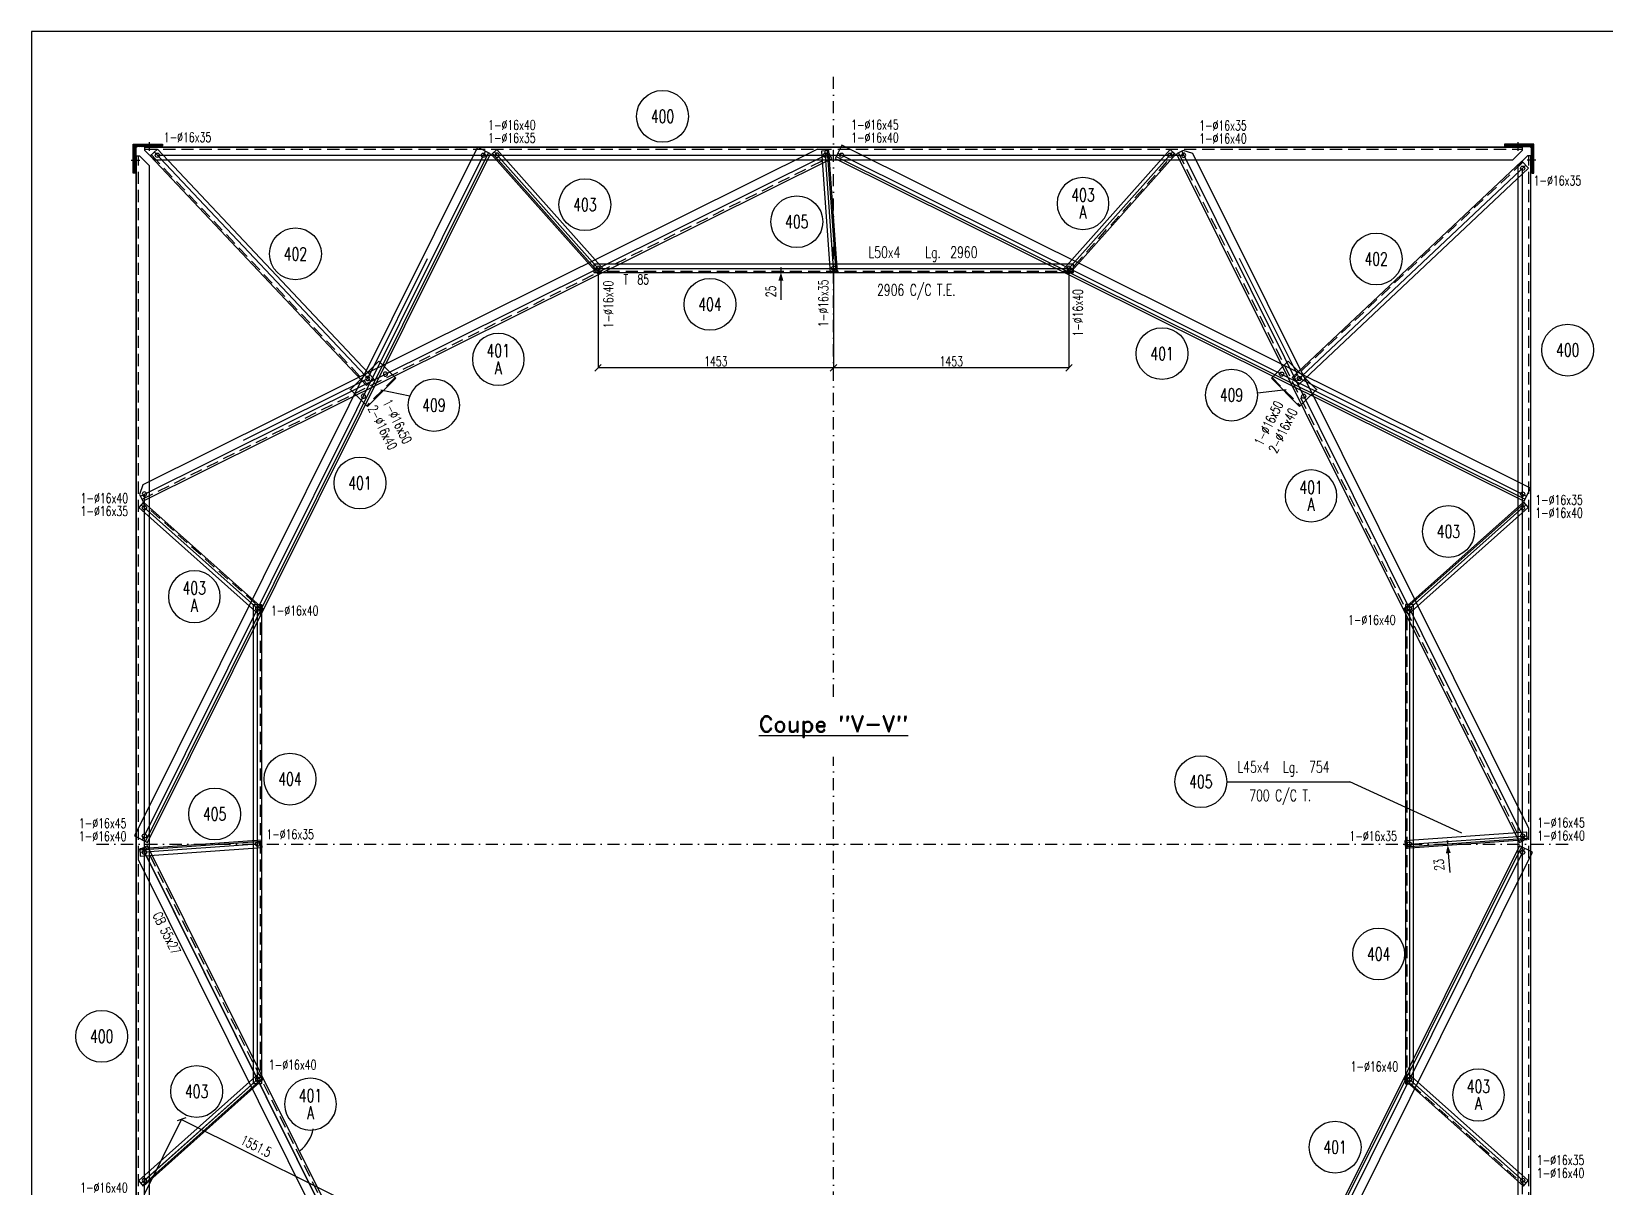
# Model space of a CAD drawing. Extents: x 161763 to 177983, y -148739 to -137259.
# Drawn here: x 161763 to 171470, y -144390 to -137259 of the extents above; entities that cross this region are included whole.
import ezdxf
from ezdxf.enums import TextEntityAlignment as Align

# ---------------------------------------------------------------- set-up
doc = ezdxf.new("R2010")
doc.units = 0
doc.header["$LTSCALE"] = 150
doc.header["$MEASUREMENT"] = 0
doc.linetypes.add('DASHDOT', pattern=[1, 0.5, -0.25, 0, -0.25])
doc.linetypes.add('DASHED', pattern=[0.75, 0.5, -0.25])
doc.layers.get('0').update_dxf_attribs({"linetype": 'CONTINUOUS'})
for name, color, linetype in [('ASSI', 6, 'CONTINUOUS'), ('BOLLINI_1', 7, 'CONTINUOUS'), ('BOLLINI_5', 7, 'CONTINUOUS'), ('FORI', 2, 'CONTINUOUS'), ('LINEA_ANG', 2, 'CONTINUOUS'), ('LINEE_PIASTRE', 2, 'CONTINUOUS'), ('LS', 7, 'CONTINUOUS'), ('MZ', 6, 'DASHDOT'), ('PIASTRE', 5, 'CONTINUOUS'), ('QT_MAL', 7, 'CONTINUOUS'), ('QT_MPR', 7, 'CONTINUOUS'), ('TRAT-Y', 7, 'DASHED')]:
    doc.layers.add(name, color=color, linetype=linetype)
doc.styles.add('QUOTE', font='ROMANS8.SHX', dxfattribs={"width": 0.7})
doc.styles.add('RD', font='ROMAND8.SHX', dxfattribs={"width": 0.7})
doc.styles.add('RQL', font='ROMANS8.SHX', dxfattribs={"width": 0.7})
doc.styles.add('RS', font='ROMANS8.shx', dxfattribs={"width": 0.7})
doc.styles.get("Standard").update_dxf_attribs({"font": 'ROMANS8.SHX', "width": 0.7})
doc.dimstyles.new('FRECCE1', dxfattribs={"dimtxt": 60, "dimasz": 6.6667, "dimexe": 0, "dimexo": 0, "dimgap": 1, "dimtad": 1, "dimzin": 0, "dimdsep": 46, "dimtxsty": 'RS', "dimblk1": 'QUOTP', "dimblk2": 'QUOTF', "dimsah": 1, "dimcen": 0, "dimclrd": 2, "dimclre": 2, "dimclrt": 7, "dimadec": 0, "dimazin": 0, "dimtfac": 1, "dimtix": 1, "dimtmove": 2, "dimatfit": 3, "dimldrblk": 'QUOTP', "dimfxl": 1, "dimtolj": 1, "dimtzin": 0, "dimarcsym": 0})
doc.dimstyles.new('TRATTO', dxfattribs={"dimscale": 0, "dimtxt": 60, "dimasz": 40, "dimexe": 0, "dimexo": 0, "dimgap": 10, "dimtad": 1, "dimrnd": 0.5, "dimdsep": 46, "dimtxsty": 'RS', "dimblk1": 'OBLIQUE', "dimblk2": 'OBLIQUE', "dimsah": 1, "dimcen": 0.09, "dimclrd": 2, "dimclre": 2, "dimclrt": 7, "dimadec": 0, "dimazin": 0, "dimtfac": 1, "dimtix": 1, "dimtmove": 2, "dimatfit": 3, "dimfxl": 1, "dimtolj": 1, "dimtzin": 0, "dimarcsym": 0})
pattern_1 = [(45, (104661.473, -42808.2263), (-3.5355339, 3.5355339), [])]

# ---------------------------------------------------------------- blocks, each defined once
blk = doc.blocks.new('ASSE98')
blk.add_line((0, 0), (1, 0))
at = {"color": 7, "style": 'QUOTE', "width": 0.5, "flags": 1}
for tag, p in [('TI', (1.3831, 6.8273)), ('DI_S', (1.3831, 6.4218)), ('D_S', (1.3831, 6.0209)), ('E_S', (1.3831, 5.6806)), ('NFORI', (1.3645, 5.2979)), ('ALAR', (1.3635, 4.9325)), ('FAM', (1.3775, 4.5465)), ('ALA', (1.3831, 4.1926)), ('DISP2', (1.3831, 3.8497)), ('DISP1', (1.3831, 3.5069)), ('PINZAF', (1.3831, 3.164)), ('PINZAI', (1.3831, 2.8211)), ('TRP', (1.3831, 2.4783)), ('NP', (1.3831, 2.1354)), ('SV', (1.3831, 1.7926)), ('PESO', (1.3831, 1.4497)), ('QUA', (1.3831, 1.1069)), ('LUN', (1.3831, 0.764)), ('PROF', (1.3831, 0.4211)), ('POS', (1.3831, 0.0783))]:
    blk.add_attdef(tag, p, '', height=0.2, dxfattribs=at)
at = {"color": 7, "flags": 1}
for tag, p in [('LAV1', (3.0743, 6.8285)), ('LAV2', (3.0743, 6.4951)), ('LAV3', (3.0743, 6.1618)), ('LAV4', (3.0743, 5.8285)), ('LAV5', (3.0743, 5.4951)), ('LAV6', (3.0743, 5.1618)), ('LAV7', (3.0743, 4.8285)), ('LAV8', (3.0743, 4.4951)), ('LAV9', (3.0743, 4.1618)), ('LAV10', (3.0743, 3.8285))]:
    blk.add_attdef(tag, p, '', height=0.2, dxfattribs=at)
blk = doc.blocks.new('16')
blk.add_circle((0, 0), 1)
blk = doc.blocks.new('YYY')
blk.add_circle((0, 0), 8)
at = {"color": 3, "style": 'RQL', "width": 0.7}
for tag, p in [('POS3', (0, 0.65)), ('POS2', (0, -4.63))]:
    blk.add_attdef(tag, text='', height=4, dxfattribs=at).set_placement(p, align=Align.CENTER)
at = {"style": 'RQL', "width": 0.7, "flags": 1}
blk.add_attdef('TIPO', text='', height=3, dxfattribs=at).set_placement((0, 0), align=Align.MIDDLE_CENTER)
blk = doc.blocks.new('xxx')
blk.add_circle((0, 0), 8)
at = {"color": 3, "style": 'RQL', "width": 0.7}
blk.add_attdef('POS', text='', height=4, dxfattribs=at).set_placement((0, 0), align=Align.MIDDLE)
at = {"style": 'RQL', "width": 0.7, "flags": 1}
for tag, p in [('POS1', (-0.39, -5.42)), ('TIPO', (-0.39, -8.66))]:
    blk.add_attdef(tag, p, '', height=2, dxfattribs=at)
blk = doc.blocks.new('_OBLIQUE')
at = {"color": 0, "linetype": 'ByBlock'}
blk.add_line((-0.5, -0.5), (0.5, 0.5), dxfattribs=at)
blk = doc.blocks.new('*D14')
at = {"layer": 'QT_MPR', "color": 2, "lineweight": -2, "transparency": 16777216}
for p, q in [((162459.7, -144436.5), (162689.2, -143975.5)), ((162689.2, -143975.5), (164078.3, -144666.9)), ((163837.7, -145150.3), (164078.3, -144666.9))]:
    blk.add_line(p, q, dxfattribs=at)
at = {"layer": 'QT_MPR', "color": 2, "lineweight": -2, "transparency": 16777216, "xscale": 40, "yscale": 40, "zscale": 40}
for p, rotation in [((162689.2, -143975.5), 153.5386565595404), ((164078.3, -144666.9), 333.5386565595404)]:
    blk.add_blockref('_OBLIQUE', p, dxfattribs=dict(at, rotation=rotation))
at = {"layer": 'QT_MPR', "color": 7, "transparency": 16777216, "insert": (163149.2, -144140.2), "char_height": 60, "attachment_point": 5, "rotation": 333.53866, "style": 'RS'}
blk.add_mtext('\\A1;1551.5', dxfattribs=at)
blk = doc.blocks.new('*D17')
at = {"layer": 'QT_MPR', "color": 2, "lineweight": -2, "transparency": 16777216}
for p, q in [((166712.3, -138721.5), (166712.3, -139335.5)), ((168165.3, -138721.5), (168165.3, -139335.5)), ((168165.3, -139335.5), (166712.3, -139335.5))]:
    blk.add_line(p, q, dxfattribs=at)
at = {"layer": 'QT_MPR', "color": 2, "lineweight": -2, "transparency": 16777216, "xscale": 40, "yscale": 40, "zscale": 40}
for p, rotation in [((166712.3, -139335.5), 179.9999999999997), ((168165.3, -139335.5), 359.9999999999997)]:
    blk.add_blockref('_OBLIQUE', p, dxfattribs=dict(at, rotation=rotation))
at = {"layer": 'QT_MPR', "color": 7, "transparency": 16777216, "insert": (167438.8, -139295.5), "char_height": 60, "attachment_point": 5, "style": 'RS'}
blk.add_mtext('\\A1;1453', dxfattribs=at)
blk = doc.blocks.new('*D18')
at = {"layer": 'QT_MPR', "color": 2, "lineweight": -2, "transparency": 16777216}
for p, q in [((165259.3, -138721.5), (165259.3, -139335.5)), ((166712.3, -138721.5), (166712.3, -139335.5)), ((166712.3, -139335.5), (165259.3, -139335.5))]:
    blk.add_line(p, q, dxfattribs=at)
at = {"layer": 'QT_MPR', "color": 2, "lineweight": -2, "transparency": 16777216, "xscale": 40, "yscale": 40, "zscale": 40}
for p, rotation in [((165259.3, -139335.5), 179.9999999999997), ((166712.3, -139335.5), 359.9999999999997)]:
    blk.add_blockref('_OBLIQUE', p, dxfattribs=dict(at, rotation=rotation))
at = {"layer": 'QT_MPR', "color": 7, "transparency": 16777216, "insert": (165985.8, -139295.5), "char_height": 60, "attachment_point": 5, "style": 'RS'}
blk.add_mtext('\\A1;1453', dxfattribs=at)
blk = doc.blocks.new('bull')
at = {"style": 'RS', "width": 0.7, "flags": 1}
for tag, p in [('NN', (-12.25, 0)), ('DIAMETRO', (0, -4.86)), ('SERRAGGIO', (0, -9.71)), ('LUNGHEZZA', (0, -14.57)), ('NB', (0, -19.43)), ('TIPO', (0, -24.12)), ('EL', (-0.14, -29))]:
    blk.add_attdef(tag, p, '', height=3, dxfattribs=at)
at = {"style": 'RS', "width": 0.7}
blk.add_attdef('BULLONE', (0, 0), '', height=3, dxfattribs=at)
blk = doc.blocks.new('MRKR_98')
blk.add_point((0, 0))
at = {"color": 7, "style": 'QUOTE', "width": 0.5, "flags": 1}
for tag, p in [('AUX2', (3.71, 4.93)), ('NFORI', (3.72, 5.3)), ('TI', (3.73, 6.83)), ('DI_S', (3.73, 6.42)), ('D_S', (3.73, 6.02)), ('E_S', (3.73, 5.68)), ('AUX1', (3.73, 4.19)), ('FAM', (3.73, 4.55)), ('COMMESSA', (3.73, 3.85)), ('MD', (3.73, 3.51)), ('MP', (3.73, 3.16)), ('LARGHEZZA', (3.73, 2.82)), ('SPESSORE', (3.73, 2.48)), ('NP', (3.73, 2.14)), ('SV', (3.73, 1.79)), ('PESO', (3.73, 1.45)), ('QUA', (3.73, 1.11)), ('LUN', (3.73, 0.76)), ('PROF', (3.73, 0.42)), ('POS', (3.73, 0.08))]:
    blk.add_attdef(tag, p, '', height=0.2, dxfattribs=at)
at = {"color": 7, "flags": 1}
for tag, p in [('LAV1', (5.26, 6.88)), ('LAV2', (5.26, 6.55)), ('LAV3', (5.26, 6.21)), ('LAV4', (5.26, 5.88)), ('LAV5', (5.26, 5.55)), ('LAV6', (5.26, 5.21)), ('LAV7', (5.26, 4.88)), ('LAV8', (5.26, 4.55)), ('LAV9', (5.26, 4.21)), ('LAV10', (5.26, 3.88))]:
    blk.add_attdef(tag, p, '', height=0.2, dxfattribs=at)
blk = doc.blocks.new('QUOTP')
at = {"layer": 'ASSI', "color": 2, "const_width": 1.07}
blk.add_lwpolyline([(-0.5, 0, 1), (0.5, 0, 1)], format="xyb", close=True, dxfattribs=at)
blk = doc.blocks.new('QUOTF')
at = {"layer": 'LS', "color": 2}
blk.add_line((7.5, 0), (25.5, 0), dxfattribs=at)
blk.add_solid([(7.5, 2.25), (0, 0), (7.5, -2.25)], dxfattribs=at)
blk = doc.blocks.new('*D78')
at = {"layer": 'QT_MAL', "color": 2, "lineweight": -2, "transparency": 16777216}
for p, q in [((170501.6, -142265.6), (170502.2, -142275.2)), ((170502.7, -142281.9), (170502.7, -142281.9))]:
    blk.add_line(p, q, dxfattribs=at)
at = {"layer": 'QT_MAL', "color": 2, "lineweight": -2, "transparency": 16777216, "xscale": 6.6667, "yscale": 6.6667, "zscale": 6.6667}
for name, p, rotation in [('QUOTF', (170502.7, -142281.9), 274.0954236756832), ('QUOTP', (170501.1, -142258.9), 94.09542367568318)]:
    blk.add_blockref(name, p, dxfattribs=dict(at, rotation=rotation))
at = {"layer": 'QT_MAL', "color": 7, "transparency": 16777216, "insert": (170448.9, -142403.6), "char_height": 60, "attachment_point": 5, "rotation": 94.09542, "style": 'RS'}
blk.add_mtext('\\A1;23', dxfattribs=at)
blk = doc.blocks.new('*D86')
at = {"layer": 'QT_MAL', "color": 2, "lineweight": -2, "transparency": 16777216}
for p, q in [((166387.6, -138721.5), (166387.6, -138721.5)), ((166387.6, -138728.1), (166387.6, -138739.8)), ((166387.6, -138746.5), (166387.6, -138746.5))]:
    blk.add_line(p, q, dxfattribs=at)
at = {"layer": 'QT_MAL', "color": 2, "lineweight": -2, "transparency": 16777216, "xscale": 6.6667, "yscale": 6.6667, "zscale": 6.6667}
for name, p, rotation in [('QUOTP', (166387.6, -138721.5), 90), ('QUOTF', (166387.6, -138746.5), 270)]:
    blk.add_blockref(name, p, dxfattribs=dict(at, rotation=rotation))
at = {"layer": 'QT_MAL', "color": 7, "transparency": 16777216, "insert": (166325.3, -138864), "char_height": 60, "attachment_point": 5, "rotation": 90, "style": 'RS'}
blk.add_mtext('\\A1;25', dxfattribs=at)

msp = doc.modelspace()

# ---------------------------------------------------------------- hatches: boundary and pattern name
at = {"layer": 'LS'}
h = msp.add_hatch(dxfattribs=at)
h.set_pattern_fill('_U', color=6, scale=5, angle=45, style=0, pattern_type=0)
h.set_pattern_definition(pattern_1)
edge = h.paths.add_edge_path()
edge.add_line((162390.733, -137954.143), (162570.733, -137954.143))
edge.add_line((162570.733, -137954.143), (162570.733, -137964.143))
edge.add_arc((162564.733, -137964.143), 6, 270, 360, ccw=False)
edge.add_line((162564.733, -137970.143), (162418.733, -137970.143))
edge.add_arc((162418.733, -137982.143), 12, 90, 180)
edge.add_line((162406.733, -137982.143), (162406.733, -138128.143))
edge.add_arc((162400.733, -138128.143), 6, 270, 360, ccw=False)
edge.add_line((162400.733, -138134.143), (162390.733, -138134.143))
edge.add_line((162390.733, -138134.143), (162390.733, -137954.143))
h = msp.add_hatch(dxfattribs=at)
h.set_pattern_fill('_U', color=6, scale=5, angle=45, style=0, pattern_type=0)
h.set_pattern_definition(pattern_1)
edge = h.paths.add_edge_path()
edge.add_line((171033.921, -137954.143), (170853.921, -137954.143))
edge.add_line((170853.921, -137954.143), (170853.921, -137964.143))
edge.add_arc((170859.921, -137964.143), 6, -180, -90)
edge.add_line((170859.921, -137970.143), (171005.921, -137970.143))
edge.add_arc((171005.921, -137982.143), 12, 0, 90, ccw=False)
edge.add_line((171017.921, -137982.143), (171017.921, -138128.143))
edge.add_arc((171023.921, -138128.143), 6, -180, -90)
edge.add_line((171023.921, -138134.143), (171033.921, -138134.143))
edge.add_line((171033.921, -138134.143), (171033.921, -137954.143))

# ---------------------------------------------------------------- linework, layer by layer
at = {"layer": 'LINEA_ANG'}
for p, q in [((164514.589, -137973.929), (162398.464, -142225.401)), ((162409.733, -146525.006), (162409.733, -138026.006)), ((162409.733, -138026.006), (162429.733, -138026.006)), ((162489.733, -138086.006), (162429.733, -138026.006)), ((166612.753, -137986.382), (162449.909, -140058.393)), ((162463.058, -137993.143), (162463.058, -137973.143)), ((162463.058, -137973.143), (170962.058, -137973.143)), ((162523.058, -138053.143), (162463.058, -137993.143)), ((162479.035, -142265.504), (164595.161, -138014.032)), ((162539.748, -137986.348), (162496.068, -138027.482)), ((162496.068, -138027.482), (163830.872, -139444.911)), ((163874.553, -139403.777), (162539.748, -137986.348)), ((164595.161, -138014.032), (164514.589, -137973.929)), ((164601.2, -138018.084), (164634.783, -137988.132)), ((165260.155, -138756.92), (164601.2, -138018.084)), ((164634.783, -137988.132), (165293.738, -138726.968)), ((166612.753, -137986.382), (166674.022, -137986.045)), ((166683.348, -137994.675), (166638.463, -137997.889)), ((166638.463, -137997.889), (166692.312, -138749.963)), ((166702.094, -138042.445), (166674.022, -137986.045)), ((166737.197, -138746.749), (166683.348, -137994.675)), ((166762.663, -137961.874), (166722.56, -138042.445)), ((171014.135, -140077.999), (166762.663, -137961.874)), ((168789.871, -137988.132), (168130.916, -138726.968)), ((168164.499, -138756.92), (168823.455, -138018.084)), ((168823.455, -138018.084), (168789.871, -137988.132)), ((168870.674, -137993.535), (168829.494, -138014.032)), ((168829.494, -138014.032), (170945.619, -142265.504)), ((168929.671, -138013.319), (168870.674, -137993.535)), ((171001.683, -142176.163), (168929.671, -138013.319)), ((170902.058, -138053.143), (170962.058, -137993.143)), ((170934.921, -138086.006), (170994.921, -138026.006)), ((170962.058, -137973.143), (170962.058, -137993.143)), ((171014.921, -138026.006), (170994.921, -138026.006)), ((171014.921, -146525.006), (171014.921, -138026.006)), ((162450.622, -140158.571), (166702.094, -138042.445)), ((162489.733, -138086.006), (162489.733, -146465.006)), ((170902.058, -138053.143), (162523.058, -138053.143)), ((166722.56, -138042.445), (170974.032, -140158.571)), ((170960.583, -138059.478), (169543.153, -139394.282)), ((169584.288, -139437.963), (171001.717, -138103.158)), ((170934.921, -138086.006), (170934.921, -146465.006)), ((171001.717, -138103.158), (170960.583, -138059.478)), ((165232.306, -138696.461), (165232.306, -138746.461)), ((168192.306, -138696.461), (165232.306, -138696.461)), ((168192.306, -138746.461), (168192.306, -138696.461)), ((168198.093, -138706.485), (168204.436, -138712.142)), ((165232.306, -138746.461), (168192.306, -138746.461)), ((165293.738, -138726.968), (165260.155, -138756.92)), ((165317.466, -138746.461), (165317.466, -138737.961)), ((166692.312, -138749.963), (166737.197, -138746.749)), ((168130.916, -138726.968), (168164.499, -138756.92)), ((169543.153, -139394.282), (169584.288, -139437.963)), ((163830.872, -139444.911), (163874.553, -139403.777)), ((162449.909, -140058.393), (162430.125, -140117.39)), ((170974.032, -140158.571), (171014.135, -140077.999)), ((162454.674, -140164.61), (162424.722, -140198.193)), ((162430.125, -140117.39), (162450.622, -140158.571)), ((163193.51, -140823.565), (162454.674, -140164.61)), ((170231.144, -140823.565), (170969.98, -140164.61)), ((170969.98, -140164.61), (170999.932, -140198.193)), ((162424.722, -140198.193), (163163.558, -140857.148)), ((170999.932, -140198.193), (170261.097, -140857.148)), ((163133.051, -140795.758), (163183.051, -140795.758)), ((163133.051, -143755.758), (163133.051, -140795.758)), ((163143.074, -140789.972), (163148.732, -140783.628)), ((163163.558, -140857.148), (163193.51, -140823.565)), ((163183.051, -140795.758), (163183.051, -143755.758)), ((170261.097, -140857.148), (170231.144, -140823.565)), ((170291.603, -140795.758), (170241.603, -140795.758)), ((170241.603, -140795.758), (170241.603, -143755.758)), ((170291.603, -143755.758), (170291.603, -140795.758)), ((170250.103, -140880.758), (170241.603, -140880.758)), ((170990.176, -142201.873), (170238.101, -142255.722)), ((170993.389, -142246.758), (170990.176, -142201.873)), ((171001.683, -142176.163), (171002.019, -142237.432)), ((162398.464, -142225.401), (162479.035, -142265.504)), ((162479.035, -142285.97), (162422.635, -142314.042)), ((163183.128, -142250.883), (162431.054, -142304.732)), ((162431.054, -142304.732), (162434.267, -142349.617)), ((162434.267, -142349.617), (163186.342, -142295.768)), ((164595.161, -146537.442), (162479.035, -142285.97)), ((163186.342, -142295.768), (163183.128, -142250.883)), ((170945.619, -142285.97), (168829.494, -146537.442)), ((170238.101, -142255.722), (170241.315, -142300.607)), ((170241.315, -142300.607), (170993.389, -142246.758)), ((170945.619, -142265.504), (171002.019, -142237.432)), ((171026.19, -142326.074), (170945.619, -142285.97)), ((162422.972, -142375.311), (162422.635, -142314.042)), ((162422.972, -142375.311), (164494.983, -146538.155)), ((168910.065, -146577.545), (171026.19, -142326.074)), ((163183.051, -143670.758), (163174.551, -143670.758)), ((162424.722, -144353.281), (163163.558, -143694.326)), ((163193.51, -143727.91), (162454.674, -144386.865)), ((163183.051, -143755.758), (163133.051, -143755.758)), ((163163.558, -143694.326), (163193.51, -143727.91)), ((170261.097, -143694.326), (170231.144, -143727.91)), ((170231.144, -143727.91), (170969.98, -144386.865)), ((170241.603, -143755.758), (170291.603, -143755.758)), ((170999.932, -144353.281), (170261.097, -143694.326)), ((170281.58, -143761.503), (170275.922, -143767.846)), ((162454.674, -144386.865), (162424.722, -144353.281)), ((170969.98, -144386.865), (170999.932, -144353.281))]:
    msp.add_line(p, q, dxfattribs=at)
at = {"layer": 'LINEA_ANG', "color": 2}
for p, q in [((162467.397, -142259.712), (164583.522, -138008.24)), ((165266.498, -138751.262), (164607.543, -138012.427)), ((166728.718, -138747.357), (166674.869, -137995.282)), ((166728.353, -138030.807), (170979.825, -140146.933)), ((170236.802, -140829.908), (170975.638, -140170.953)), ((163183.735, -142259.361), (162431.661, -142313.21)), ((170957.257, -142291.763), (168841.132, -146543.235)), ((170240.708, -142292.128), (170992.782, -142238.279)), ((163187.852, -143721.566), (162449.017, -144380.521))]:
    msp.add_line(p, q, dxfattribs=at)
at = {"layer": 'LINEE_PIASTRE'}
for p, q in [((163731.19, -139469.255), (163905.845, -139294.6)), ((163905.845, -139294.6), (164010.497, -139399.252)), ((169518.809, -139294.6), (169414.157, -139399.252)), ((169693.464, -139469.255), (169518.809, -139294.6)), ((164010.497, -139399.252), (163835.842, -139573.907)), ((169414.157, -139399.252), (169588.812, -139573.907)), ((163835.842, -139573.907), (163731.19, -139469.255)), ((169588.812, -139573.907), (169693.464, -139469.255))]:
    msp.add_line(p, q, dxfattribs=at)
at = {"layer": 'LS', "color": 6}
for p, q in [((162490.058, -137941.692), (162490.058, -137995.758)), ((170934.596, -137941.692), (170934.596, -137995.758)), ((162540.058, -138023.143), (168873.124, -138023.143)), ((162378.282, -138053.468), (162432.348, -138053.468)), ((170964.921, -144436.534), (170964.921, -138103.468)), ((171046.372, -138053.468), (170992.306, -138053.468)), ((163837.724, -139401.134), (164206.473, -138660.286)), ((169586.93, -139401.134), (169218.181, -138660.286)), ((163071.873, -139782.328), (163837.724, -139401.134)), ((170352.781, -139782.328), (169586.93, -139401.134)), ((163918.864, -139471.08), (164096.797, -139509.22)), ((169505.791, -139471.08), (169329.093, -139491.986)), ((162459.733, -146448.006), (162459.733, -140114.94)), ((169139.053, -141890.413), (169898.519, -141890.413)), ((162459.733, -142325.737), (164551.53, -146528.331)), ((163158.051, -143728.716), (162459.733, -144351.534))]:
    msp.add_line(p, q, dxfattribs=at)
at = {"layer": 'LS', "color": 8}
msp.add_lwpolyline([(161762.683, -137258.972), (161762.683, -148738.972), (174482.683, -148738.972), (174482.683, -147138.972), (177982.683, -147138.972), (177982.683, -137258.972), (161762.683, -137258.972)], close=True, dxfattribs=at)
at = {"layer": 'LS', "color": 6}
for points in [[(162390.733, -137954.143), (162570.733, -137954.143), (162570.733, -137964.143, -0.41421356), (162564.733, -137970.143), (162418.733, -137970.143, 0.41421356), (162406.733, -137982.143), (162406.733, -138128.143, -0.41421356), (162400.733, -138134.143), (162390.733, -138134.143)], [(171033.921, -137954.143), (170853.921, -137954.143), (170853.921, -137964.143, 0.41421356), (170859.921, -137970.143), (171005.921, -137970.143, -0.41421356), (171017.921, -137982.143), (171017.921, -138128.143, 0.41421356), (171023.921, -138134.143), (171033.921, -138134.143)]]:
    msp.add_lwpolyline(points, format="xyb", close=True, dxfattribs=at)
msp.add_lwpolyline([(170589.91, -142208.855), (169898.519, -141890.413)], dxfattribs=at)
msp.add_arc((163281.672, -143991.065), 224.577, 308.0137264, 349.0066631, dxfattribs=at)
at = {"layer": 'MZ'}
for p, q in [((166712.327, -141366.447), (166712.327, -137505.1)), ((166712.327, -147046.374), (166712.327, -141736.333)), ((162164.454, -142275.737), (171260.2, -142275.737))]:
    msp.add_line(p, q, dxfattribs=at)
at = {"layer": 'TRAT-Y'}
for p, q in [((162422.233, -146525.006), (162422.233, -138026.006)), ((162444.83, -140146.933), (166696.301, -138030.807)), ((162463.058, -137985.643), (170962.058, -137985.643)), ((162502.62, -138021.312), (163837.424, -139438.741)), ((168198.093, -138706.485), (168817.111, -138012.427)), ((168841.132, -138008.24), (170957.257, -142259.712)), ((171002.421, -146525.006), (171002.421, -138026.006)), ((170966.753, -138066.03), (169549.324, -139400.835)), ((165317.466, -138737.961), (168192.306, -138737.961)), ((164006.254, -139395.009), (163831.599, -139569.665)), ((169418.4, -139395.009), (169593.055, -139569.665)), ((163143.074, -140789.972), (162449.017, -140170.953)), ((163174.551, -140795.758), (163174.551, -143670.758)), ((170250.103, -140880.758), (170250.103, -143755.758)), ((164583.522, -146543.235), (162467.397, -142291.763)), ((170281.58, -143761.503), (170975.638, -144380.521))]:
    msp.add_line(p, q, dxfattribs=at)

# ---------------------------------------------------------------- block references
at = {"layer": 'ASSI'}
for p, xscale, zscale, rotation in [((162409.733, -138026.006), 8499, 8499, 270), ((162435.026, -140127.237), 4749, 4749, 26.46134344045964), ((162447.702, -142249.909), 4748.999999999999, 4748.999999999999, 63.53865655954036), ((170962.058, -137973.143), 8499, 8499, 180), ((162521.548, -138003.487), 1947, 1947, 313.2804510100094), ((164618.364, -138002.775), 989.9999999999999, 989.9999999999999, 311.7292308691336), ((166714.255, -138748.392), 753.9999999999994, 753.9999999999994, 94.09542367568321), ((166738.156, -138011.112), 4749, 4749, 333.5386565595404), ((168147.335, -138741.611), 989.9999999999999, 989.9999999999999, 48.27076913086643), ((168860.827, -137998.437), 4748.999999999998, 4748.999999999998, 296.4613434404596), ((171014.921, -146525.006), 8499, 8499, 90), ((170984.578, -138084.958), 1947, 1947, 223.2804510100095), ((163178.201, -140840.73), 990.0000000000001, 990.0000000000001, 138.2707691308664), ((170985.289, -140181.775), 989.9999999999999, 989.9999999999999, 221.7292308691335), ((163158.051, -143755.758), 2960, 2960, 89.99999999999977), ((170266.603, -140795.758), 2960, 2960, 270.0000000000002), ((163184.771, -142273.824), 753.9999999999994, 753.9999999999994, 184.0954236756832), ((170976.952, -142301.566), 4749, 4749, 243.5386565595404), ((162439.365, -144369.7), 989.9999999999998, 989.9999999999998, 41.72923086913357), ((170246.453, -143710.745), 990.0000000000001, 990.0000000000001, 318.2707691308664)]:
    msp.add_blockref('ASSE98', p, dxfattribs=dict(at, xscale=xscale, zscale=zscale, rotation=rotation))
ref = msp.add_blockref('ASSE98', (165232.306, -138721.461), dxfattribs=dict(at, xscale=2960, zscale=2960, rotation=359.9999999999997))
ref.add_attrib('PROF', 'L50x4', (166927.752, -138657.268), dxfattribs={"layer": '0', "color": 2, "height": 70, "style": 'QUOTE', "width": 0.7})
ref.add_attrib('LUN', '2960', (167432.619, -138657.268), dxfattribs={"layer": '0', "color": 2, "height": 70, "style": 'QUOTE', "width": 0.7})
ref.add_attrib('PESO', '2906 C/C T.E.', (166980.878, -138890.023), dxfattribs={"layer": '0', "color": 2, "height": 70, "style": 'QUOTE', "width": 0.7})
ref.add_attrib('SV', 'Lg.', (167278.485, -138657.268), dxfattribs={"layer": '0', "color": 2, "height": 70, "style": 'QUOTE', "width": 0.7})
ref.add_attrib('LAV1', 'T  85', (165415.642, -138820.34), dxfattribs={"layer": '0', "color": 254, "height": 60, "rotation": 360, "width": 0.7})
ref = msp.add_blockref('ASSE98', (170239.672, -142277.665), dxfattribs=dict(at, xscale=753.9999999999994, zscale=753.9999999999994, rotation=4.095423675683199))
ref.add_attrib('PROF', 'L45x4', (169204.783, -141834.548), dxfattribs={"layer": '0', "color": 2, "height": 70, "style": 'QUOTE', "width": 0.7})
ref.add_attrib('LUN', '754', (169647.412, -141834.548), dxfattribs={"layer": '0', "color": 2, "height": 70, "style": 'QUOTE', "width": 0.7})
ref.add_attrib('PESO', '700 C/C T.', (169277.907, -142009.792), dxfattribs={"layer": '0', "color": 2, "height": 70, "style": 'QUOTE', "width": 0.7})
ref.add_attrib('SV', 'Lg.', (169485.696, -141834.548), dxfattribs={"layer": '0', "color": 2, "height": 70, "style": 'QUOTE', "width": 0.7})
ref = msp.add_blockref('ASSE98', (164563.827, -146553.038), dxfattribs=dict(at, xscale=4749, zscale=4749, rotation=116.4613434404596))
ref.add_attrib('LAV1', 'CB 55x27', (162508.755, -142713.5), dxfattribs={"layer": '0', "color": 7, "height": 60, "rotation": -63.5386566, "width": 0.7})
ref.add_attrib('LAV2', 'CB 44x44', (164228.299, -146201.065), dxfattribs={"layer": '0', "color": 7, "height": 60, "rotation": -63.5386566, "width": 0.7})
at = {"layer": 'BOLLINI_1', "xscale": 20, "yscale": 20, "zscale": 20}
for p, values in [((165657.094, -137783.048), {'POS': '400'}), ((165178.082, -138328.225), {'POS': '403'}), ((166485.764, -138433.631), {'POS': '405'}), ((163391.717, -138632.043), {'POS': '402'}), ((170061.182, -138663.426), {'POS': '402'}), ((165949.753, -138943.933), {'POS': '404'}), ((168739.743, -139247.779), {'POS': '401'}), ((171243.107, -139226.174), {'POS': '400'}), ((169168.425, -139503.866), {'POS': '409'}), ((163790.083, -140046.438), {'POS': '401'}), ((170507.204, -140345.988), {'POS': '403'}), ((163357.97, -141874.433), {'POS': '404'}), ((168979.053, -141890.413), {'POS': '405'}), ((162893.191, -142089.71), {'POS': '405'}), ((170076.738, -142954.47), {'POS': '404'}), ((162196.077, -143462.564), {'POS': '400'}), ((162781.982, -143802.964), {'POS': '403'}), ((169807.461, -144146.754), {'POS': '401'})]:
    msp.add_blockref('xxx', p, dxfattribs=at).add_auto_attribs(values)
at = {"layer": 'BOLLINI_1'}
ref = msp.add_blockref('xxx', (164246.331, -139566.135), dxfattribs=dict(at, xscale=-20, yscale=20, zscale=20, rotation=180))
ref.add_attrib('POS', '409', dxfattribs={"layer": '0', "color": 3, "height": 80, "style": 'RQL', "width": 0.7}).set_placement((164246.331, -139566.135), align=Align.MIDDLE)
at = {"layer": 'BOLLINI_5'}
ref = msp.add_blockref('YYY', (168251.641, -138321.35), dxfattribs=dict(at, xscale=-19.99970832482618, yscale=19.99970832476798, zscale=19.99970832479172))
ref.add_attrib('POS3', '403', dxfattribs={"layer": '0', "color": 3, "height": 79.9988, "style": 'RQL', "width": 0.7}).set_placement((168251.641, -138308.411), align=Align.CENTER)
ref.add_attrib('POS2', 'A', dxfattribs={"layer": '0', "color": 3, "height": 79.999, "style": 'RQL', "width": 0.7}).set_placement((168251.641, -138413.958), align=Align.CENTER)
ref = msp.add_blockref('YYY', (164643.429, -139282.958), dxfattribs=dict(at, xscale=-19.99970832482618, yscale=19.99970832476798, zscale=19.99970832479172))
ref.add_attrib('POS3', '401', dxfattribs={"layer": '0', "color": 3, "height": 79.9988, "style": 'RQL', "width": 0.7}).set_placement((164643.429, -139270.018), align=Align.CENTER)
ref.add_attrib('POS2', 'A', dxfattribs={"layer": '0', "color": 3, "height": 79.999, "style": 'RQL', "width": 0.7}).set_placement((164643.429, -139375.565), align=Align.CENTER)
ref = msp.add_blockref('YYY', (169659.229, -140126.202), dxfattribs=dict(at, xscale=-19.99970832482618, yscale=19.99970832476798, zscale=19.99970832479172))
ref.add_attrib('POS3', '401', dxfattribs={"layer": '0', "color": 3, "height": 79.9988, "style": 'RQL', "width": 0.7}).set_placement((169659.229, -140113.263), align=Align.CENTER)
ref.add_attrib('POS2', 'A', dxfattribs={"layer": '0', "color": 3, "height": 79.999, "style": 'RQL', "width": 0.7}).set_placement((169659.229, -140218.809), align=Align.CENTER)
ref = msp.add_blockref('YYY', (162767.401, -140748.314), dxfattribs=dict(at, xscale=-19.99970832482618, yscale=19.99970832476798, zscale=19.99970832479172))
ref.add_attrib('POS3', '403', dxfattribs={"layer": '0', "color": 3, "height": 79.9988, "style": 'RQL', "width": 0.7}).set_placement((162767.401, -140735.375), align=Align.CENTER)
ref.add_attrib('POS2', 'A', dxfattribs={"layer": '0', "color": 3, "height": 79.999, "style": 'RQL', "width": 0.7}).set_placement((162767.401, -140840.921), align=Align.CENTER)
ref = msp.add_blockref('YYY', (170691.972, -143824.557), dxfattribs=dict(at, xscale=-19.99970832482618, yscale=19.99970832476798, zscale=19.99970832479172))
ref.add_attrib('POS3', '403', dxfattribs={"layer": '0', "color": 3, "height": 79.9988, "style": 'RQL', "width": 0.7}).set_placement((170691.972, -143811.618), align=Align.CENTER)
ref.add_attrib('POS2', 'A', dxfattribs={"layer": '0', "color": 3, "height": 79.999, "style": 'RQL', "width": 0.7}).set_placement((170691.972, -143917.165), align=Align.CENTER)
ref = msp.add_blockref('YYY', (163484.58, -143881.068), dxfattribs=dict(at, xscale=-19.99970832482618, yscale=19.99970832476798, zscale=19.99970832479172))
ref.add_attrib('POS3', '401', dxfattribs={"layer": '0', "color": 3, "height": 79.9988, "style": 'RQL', "width": 0.7}).set_placement((163484.58, -143868.128), align=Align.CENTER)
ref.add_attrib('POS2', 'A', dxfattribs={"layer": '0', "color": 3, "height": 79.999, "style": 'RQL', "width": 0.7}).set_placement((163484.58, -143973.675), align=Align.CENTER)
at = {"layer": 'FORI', "yscale": 13, "zscale": 13}
for p, xscale, rotation in [((162540.058, -138023.143), 13, 270), ((164551.53, -138023.143), 13, 270), ((164636.53, -138023.143), -13, 180), ((166662.327, -138023.143), 13, 180), ((166762.327, -138023.143), 13, 180), ((168788.124, -138023.143), 13, 180), ((168873.124, -138023.143), -13, 90), ((170964.921, -138103.468), 13, 180), ((165259.348, -138721.461), -13, 180), ((166712.327, -138721.461), 13, 180), ((168165.306, -138721.461), -13, 180), ((163837.724, -139401.134), -13, 180), ((163947.34, -139374.499), -13, 180), ((169477.315, -139374.499), 13, 180), ((169586.93, -139401.134), 13, 180), ((163811.089, -139510.75), -13, 180), ((169613.565, -139510.75), 13, 180), ((162459.733, -140114.94), -13, 180), ((170964.921, -140114.94), 13, 180), ((162459.733, -140199.94), 13, 270), ((170964.921, -140199.94), -13, 90), ((163158.051, -140822.758), -13, 270), ((170266.603, -140822.758), 13, 90.00000000000001), ((162459.733, -142225.737), 13, 270), ((170964.921, -142225.737), 13, 90.00000000000001), ((162459.733, -142325.737), 13, 270), ((163158.051, -142275.737), 13, 270), ((170266.603, -142275.737), 13, 90.00000000000001), ((170964.921, -142325.737), 13, 90), ((163158.051, -143728.716), -13, 270), ((170266.603, -143728.716), 13, 90.00000000000001), ((162459.733, -144351.534), -13, 270), ((170964.921, -144351.534), 13, 90)]:
    msp.add_blockref('16', p, dxfattribs=dict(at, xscale=xscale, rotation=rotation))
at = {"layer": 'LS', "color": 7, "xscale": 20, "yscale": 20, "zscale": 20}
for p, values in [((164580.706, -137866.345), {'BULLONE': '1-%%c16x40                '}), ((166821.126, -137864.506), {'BULLONE': '1-%%c16x45                '}), ((168968.952, -137869.745), {'BULLONE': '1-%%c16x35                '}), ((162579.106, -137941.999), {'BULLONE': '1-%%c16x35                '}), ((164580.706, -137946.345), {'BULLONE': '1-%%c16x35                '}), ((166821.126, -137944.506), {'BULLONE': '1-%%c16x40                '}), ((168968.952, -137949.745), {'BULLONE': '1-%%c16x40                '}), ((171032.826, -138209.312), {'BULLONE': '1-%%c16x35                '}), ((162065.743, -140170.187), {'BULLONE': '1-%%c16x40                '}), ((171042.926, -140180.683), {'BULLONE': '1-%%c16x35                '}), ((162065.743, -140250.187), {'BULLONE': '1-%%c16x35                '}), ((171042.926, -140260.683), {'BULLONE': '1-%%c16x40                '}), ((163240.547, -140864.035), {'BULLONE': '1-%%c16x40                '}), ((169887.502, -140921.482), {'BULLONE': '1-%%c16x40                '}), ((162055.396, -142177.133), {'BULLONE': '1-%%c16x45                '}), ((171055.42, -142172.89), {'BULLONE': '1-%%c16x45                '}), ((162055.396, -142257.133), {'BULLONE': '1-%%c16x40                '}), ((163212.237, -142245.017), {'BULLONE': '1-%%c16x35                '}), ((169896.153, -142255.672), {'BULLONE': '1-%%c16x35                '}), ((171055.42, -142252.89), {'BULLONE': '1-%%c16x40                '}), ((163227.916, -143668.033), {'BULLONE': '1-%%c16x40                '}), ((169903.453, -143678.676), {'BULLONE': '1-%%c16x40                '}), ((171052.449, -144256.71), {'BULLONE': '1-%%c16x35                '}), ((171052.449, -144336.71), {'BULLONE': '1-%%c16x40                '}), ((162063.029, -144426.553), {'BULLONE': '1-%%c16x40                '})]:
    msp.add_blockref('bull', p, dxfattribs=at).add_auto_attribs(values)
at = {"layer": 'LS', "color": 7, "xscale": 20, "yscale": 20, "zscale": 20, "rotation": 90}
for p, values in [((165352.24, -139091.026), {'BULLONE': '1-%%c16x40                '}), ((166679.125, -139084.158), {'BULLONE': '1-%%c16x35                '}), ((168249.852, -139143.129), {'BULLONE': '1-%%c16x40                '})]:
    msp.add_blockref('bull', p, dxfattribs=at).add_auto_attribs(values)
at = {"layer": 'LS', "color": 7}
ref = msp.add_blockref('bull', (163891.416, -139559.457), dxfattribs=dict(at, xscale=-20, yscale=20, zscale=20, rotation=116.4613434404585))
ref.add_attrib('BULLONE', '2-%%c16x40                ', (163837.702, -139586.193), dxfattribs={"layer": '0', "height": 60, "rotation": 296.4613434, "style": 'RS', "width": 0.7})
ref = msp.add_blockref('bull', (163982.77, -139521.932), dxfattribs=dict(at, xscale=-20, yscale=20, zscale=20, rotation=116.4613434404585))
ref.add_attrib('BULLONE', '1-%%c16x50                ', (163929.056, -139548.667), dxfattribs={"layer": '0', "height": 60, "rotation": 296.4613434, "style": 'RS', "width": 0.7})
ref = msp.add_blockref('bull', (169441.884, -139521.932), dxfattribs=dict(at, xscale=20, yscale=20, zscale=20, rotation=243.5386565595415))
ref.add_attrib('BULLONE', '1-%%c16x50                ', (169359.246, -139822.609), dxfattribs={"layer": '0', "height": 60, "rotation": 63.5386566, "style": 'RS', "width": 0.7})
ref = msp.add_blockref('bull', (169533.238, -139559.457), dxfattribs=dict(at, xscale=20, yscale=20, zscale=20, rotation=243.5386565595415))
ref.add_attrib('BULLONE', '2-%%c16x40                ', (169447.036, -139867.297), dxfattribs={"layer": '0', "height": 60, "rotation": 63.5386566, "style": 'RS', "width": 0.7})
at = {"layer": 'PIASTRE', "xscale": 20, "yscale": 20, "zscale": 20}
for p, rotation in [((163731.19, -139469.255), 225), ((169693.464, -139469.255), 135.0000000000002)]:
    msp.add_blockref('MRKR_98', p, dxfattribs=dict(at, rotation=rotation))

# ---------------------------------------------------------------- texts
at = {"layer": 'LS', "color": 3, "style": 'RD'}
msp.add_text('%%UCoupe "V-V"', height=100, dxfattribs=at).set_placement((166712.327, -141551.306, -2509.509), align=Align.MIDDLE)

# ---------------------------------------------------------------- dimensions: what is measured, and where the dimension line sits
at = {"layer": 'QT_MAL'}
for base, p1, p2, angle, text, picture, middle in [((166387.609, -138746.461), (166387.609, -138721.461), (166387.609, -138746.461), 90, '25', '*D86', (166325.27, -138863.988)), ((170502.717, -142281.89), (170501.074, -142258.949), (170502.717, -142281.89), 94.0954237, '23', '*D78', (170448.931, -142403.569))]:
    dim = msp.add_linear_dim(base=base, p1=p1, p2=p2, angle=angle, text=text, dimstyle='FRECCE1', dxfattribs=at)
    dim.commit()
    dim.dimension.update_dxf_attribs({"geometry": picture, "text_midpoint": middle, "dimtype": 160})
at = {"layer": 'QT_MPR'}
for base, p1, p2, picture, middle in [((165259.348, -139335.512), (166712.327, -138721.461), (165259.348, -138721.461), '*D18', (165985.838, -139295.512)), ((166712.327, -139335.512), (168165.306, -138721.461), (166712.327, -138721.461), '*D17', (167438.817, -139295.512))]:
    dim = msp.add_linear_dim(base=base, p1=p1, p2=p2, text='1453', dimstyle='TRATTO', override={"dimscale": 1}, dxfattribs=at)
    dim.commit()
    dim.dimension.update_dxf_attribs({"geometry": picture, "text_midpoint": middle, "dimtype": 160})
dim = msp.add_linear_dim(base=(164078.349, -144666.904), p1=(162459.733, -144436.534), p2=(163837.724, -145150.34), angle=333.5386566, text='1551.5', dimstyle='TRATTO', override={"dimscale": 1}, dxfattribs=at)
dim.commit()
dim.dimension.update_dxf_attribs({"geometry": '*D14', "text_midpoint": (163149.156, -144140.236), "dimtype": 160})

doc.saveas('drawing.dxf')
